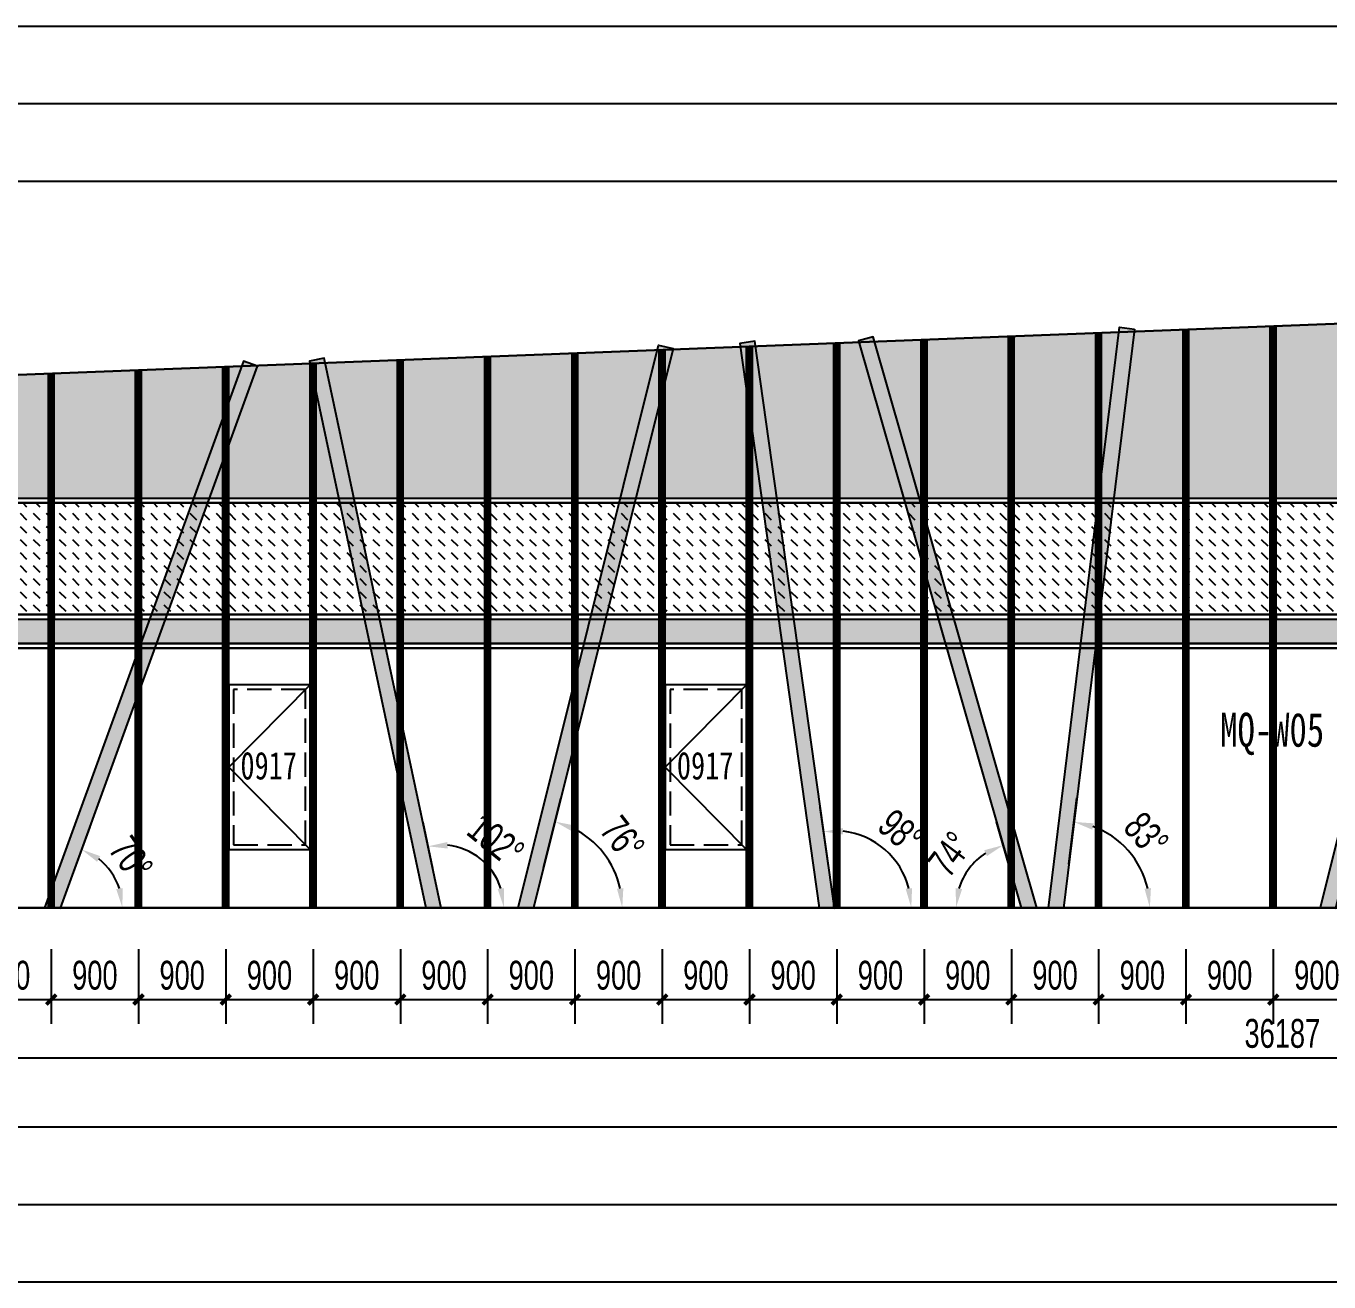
# Model space of a CAD drawing. Extents: x -483182 to 812890, y -390528 to -214858.
# Drawn here: x -385060 to -371626, y -339792 to -326842 of the extents above; entities that cross this region are included whole.
import ezdxf

# ---------------------------------------------------------------- set-up
doc = ezdxf.new("R2010")
doc.units = 0
doc.header["$LTSCALE"] = 1000
doc.header["$MEASUREMENT"] = 0
doc.linetypes.add('DASH', pattern=[0.35, 0.25, -0.1])
for name, color, linetype in [('01-标注_尺寸', 124, 'Continuous'), ('01-标注_符号', 200, 'Continuous'), ('05-填充_156', 156, 'Continuous'), ('05-填充_168', 168, 'Continuous'), ('05-填充_18', 18, 'Continuous'), ('A-0-图名图例', 2, 'Continuous'), ('A-C_幕墙龙骨', 133, 'Continuous'), ('A-C_窗', 140, 'Continuous'), ('D-铝板', 181, 'Continuous')]:
    doc.layers.add(name, color=color, linetype=linetype)
doc.layers.add('04-不打印_辅助线', color=165, linetype='Continuous', plot=False)
doc.styles.add('_TCH_DIM_T3', font='ros.shx', dxfattribs={"width": 0.705882, "bigfont": 'jd.shx'})
doc.styles.get("Standard").update_dxf_attribs({"font": 'STXIHEI_0.TTF', "width": 0.75})
doc.dimstyles.new('_TCH_ARCH&&100', dxfattribs={"dimtxt": 297.5, "dimasz": 100, "dimexe": 250, "dimexo": 300, "dimgap": 100, "dimtad": 1, "dimdec": 0, "dimzin": 0, "dimdsep": 46, "dimtxsty": '_TCH_DIM_T3', "dimblk": 'ARCHTICK', "dimcen": 0.09, "dimclrt": 7, "dimazin": 2, "dimtfac": 1, "dimtdec": 0, "dimtix": 1, "dimtmove": 2, "dimatfit": 3, "dimfxl": 0, "dimtolj": 1, "dimtzin": 0, "dimarcsym": 0})
doc.dimstyles.new('_TCH_ARROW&&100', dxfattribs={"dimtxt": 297.5, "dimasz": 200, "dimexe": 250, "dimexo": 300, "dimgap": 100, "dimtad": 1, "dimdec": 0, "dimzin": 0, "dimdsep": 46, "dimtxsty": '_TCH_DIM_T3', "dimcen": 0.09, "dimclrt": 7, "dimazin": 2, "dimtfac": 1, "dimtdec": 0, "dimtix": 1, "dimtmove": 2, "dimatfit": 3, "dimfxl": 0, "dimtolj": 1, "dimtzin": 0, "dimarcsym": 0})

# ---------------------------------------------------------------- blocks, each defined once
blk = doc.blocks.new('*U20')
at = {"layer": '05-填充_156'}
h = blk.add_hatch(dxfattribs=at)
h.set_pattern_fill('DASH', color=256, scale=100, angle=315)
h.set_pattern_definition([(315, (536, 309054.43), (134.703842, -3e-14), [95.25, -95.25])])
h.paths.add_polyline_path([(0, 1500), (840, 1500), (840, 350), (0, 350)])
at = {"layer": '05-填充_168'}
h = blk.add_hatch(color=256, dxfattribs=at)
h.dxf.hatch_style = 1
h.paths.add_polyline_path([(0, 300), (840, 300), (840, 50), (0, 50)])
for points in [[(0, 1550), (840, 1550)], [(0, 1500), (840, 1500)], [(0, 350), (840, 350)], [(0, 300), (840, 300)], [(0, 50), (840, 50)], [(0, 0), (840, 0)]]:
    blk.add_lwpolyline(points)
for points in [[(840, 1500), (0, 1500), (0, 1550), (840, 1550)], [(0, 1500), (840, 1500), (840, 350), (0, 350)], [(0, 300), (840, 300), (840, 350), (0, 350)], [(0, 300), (840, 300), (840, 50), (0, 50)], [(840, 0), (0, 0), (0, 50), (840, 50)]]:
    blk.add_lwpolyline(points, close=True)
blk = doc.blocks.new('*U34')
at = {"layer": 'A-C_窗'}
blk.add_blockref('*U20', (-420, -775), dxfattribs=at)
blk = doc.blocks.new('*U35')
at = {"layer": 'A-C_窗', "color": 0, "linetype": 'ByBlock', "lineweight": -2, "transparency": 16777216}
for p in [(3600, 0), (4500, 0), (5400, 0), (6300, 0), (7200, 0), (8100, 0), (9000, 0), (9900, 0), (10800, 0), (11700, 0), (12600, 0), (13500, 0), (14400, 0), (15300, 0), (16200, 0), (17100, 0)]:
    blk.add_blockref('*U34', p, dxfattribs=at)
blk = doc.blocks.new('*U722')
blk.add_lwpolyline([(0, 0), (840, 0), (840, 1700), (0, 1700)], close=True)
blk.add_lwpolyline([(840, 1700), (0, 850), (840, 0)])
at = {"linetype": 'DASH'}
blk.add_lwpolyline([(50, 50), (790, 50), (790, 1650), (50, 1650)], close=True, dxfattribs=at)
at = {"layer": '04-不打印_辅助线', "width": 0.75}
blk.add_text('0917', height=285.4, dxfattribs=at).set_placement((121, 723))
blk = doc.blocks.new('A$C39D70C58')
at = {"layer": '05-填充_18'}
h = blk.add_hatch(color=256, dxfattribs=at)
h.dxf.hatch_style = 1
h.paths.add_polyline_path([(33731, -4575), (33151, 2054), (32997, 2040), (33575, -4573)])
h.paths.add_polyline_path([(30615, -4573), (32370, 1977), (32220, 2017), (30455, -4571)])
h.paths.add_polyline_path([(23895, -4577), (22230, 1637), (22081, 1597), (23734, -4575)])
h.paths.add_polyline_path([(21918, -4578), (21377, 1604), (21223, 1590), (21762, -4575)])
h.paths.add_polyline_path([(18644, -4578), (20163, 1513), (20013, 1551), (18485, -4575)])
h.paths.add_polyline_path([(15563, -4577), (13874, 1313), (13725, 1270), (15401, -4575)])
h.paths.add_polyline_path([(13475, -4578), (12654, 1266), (12500, 1244), (13318, -4575)])
h.paths.add_polyline_path([(10373, -4577), (10214, -4575), (11660, 1227), (11811, 1190)])
h.paths.add_polyline_path([(9421, -4578), (8215, 1093), (8064, 1061), (9262, -4575)])
h.paths.add_polyline_path([(5494, -4578), (7527, 1008), (7382, 1061), (5330, -4575)])
h.paths.add_polyline_path([(4050, -4578), (3377, 906), (3223, 887), (3894, -4575)])
h.paths.add_polyline_path([(2008, -4578), (2674, 851), (2520, 870), (1852, -4575)])
h.paths.add_polyline_path([(128, -4574), (-31, -4571), (1316, 830), (1466, 793)])
h.paths.add_polyline_path([(16570, 1392), (15837, -4578), (15681, -4575), (16416, 1411)])
h.paths.add_polyline_path([(24577, 1715), (24731, 1734), (25505, -4577), (25349, -4575)])
h.paths.add_polyline_path([(33501, 2030), (33650, 2073), (35557, -4577), (35396, -4575)])
h = blk.add_hatch(color=256, dxfattribs=at)
h.dxf.hatch_style = 1
h.paths.add_polyline_path([(16570, 1392), (15837, -4578), (15681, -4575), (16416, 1411)])
for points in [[(18644, -4578), (20163, 1513), (20013, 1551), (18485, -4575)], [(16570, 1392), (15837, -4578), (15681, -4575), (16416, 1411)], [(10373, -4577), (10214, -4575), (11660, 1227), (11811, 1190)], [(13475, -4578), (12654, 1266), (12500, 1244), (13318, -4575)], [(15563, -4577), (13874, 1313), (13725, 1270), (15401, -4575)], [(9421, -4578), (8215, 1093), (8064, 1061), (9262, -4575)], [(5494, -4578), (7527, 1008), (7382, 1061), (5330, -4575)]]:
    blk.add_lwpolyline(points, close=True)
blk = doc.blocks.new('thtsrhjuyt')
at = {"layer": '05-填充_156'}
h = blk.add_hatch(dxfattribs=at)
h.set_pattern_fill('CROSS', color=136, scale=100)
h.set_pattern_definition([(0, (19467, 349570.43), (158.75, 158.75), [79.375, -238.125]), (90, (19506.69, 349530.74), (-158.75, 158.75), [79.375, -238.125])])
h.paths.add_polyline_path([(870, 34), (0, 0), (0, -1075), (870, -1075)])
h.paths.add_polyline_path([(1770, 68), (930, 36), (930, -1075), (1770, -1075)])
h.paths.add_polyline_path([(2670, 103), (1830, 71), (1830, -1075), (2670, -1075)])
h.paths.add_polyline_path([(3570, 138), (2730, 106), (2730, -1075), (3570, -1075)])
h.paths.add_polyline_path([(4470, 173), (3630, 140), (3630, -1075), (4470, -1075)])
h.paths.add_polyline_path([(5370, 208), (4530, 175), (4530, -1075), (5370, -1075)])
h.paths.add_polyline_path([(6270, 243), (5430, 210), (5430, -1075), (6270, -1075)])
h.paths.add_polyline_path([(7170, 277), (6330, 245), (6330, -1075), (7170, -1075)])
h.paths.add_polyline_path([(8070, 312), (7230, 280), (7230, -1075), (8070, -1075)])
h.paths.add_polyline_path([(8970, 347), (8130, 315), (8130, -1075), (8970, -1075)])
h.paths.add_polyline_path([(9870, 382), (9030, 349), (9030, -1075), (9870, -1075)])
h.paths.add_polyline_path([(10770, 417), (9930, 384), (9930, -1075), (10770, -1075)])
h.paths.add_polyline_path([(11670, 451), (10830, 419), (10830, -1075), (11670, -1075)])
h.paths.add_polyline_path([(12570, 486), (11730, 454), (11730, -1075), (12570, -1075)])
h.paths.add_polyline_path([(13470, 521), (12630, 489), (12630, -1075), (13470, -1075)])
h.paths.add_polyline_path([(14370, 556), (13530, 523), (13530, -1075), (14370, -1075)])
h.paths.add_polyline_path([(15270, 591), (14430, 558), (14430, -1075), (15270, -1075)])
h.paths.add_polyline_path([(16170, 626), (15330, 593), (15330, -1075), (16170, -1075)])
h.paths.add_polyline_path([(17070, 660), (16230, 628), (16230, -1075), (17070, -1075)])
h.paths.add_polyline_path([(17970, 695), (17130, 663), (17130, -1075), (17970, -1075)])
h.paths.add_polyline_path([(18870, 730), (18030, 698), (18030, -1075), (18870, -1075)])
h.paths.add_polyline_path([(19770, 765), (18930, 732), (18930, -1075), (19770, -1075)])
h.paths.add_polyline_path([(21570, 834), (20730, 802), (20730, -1075), (21570, -1075)])
h.paths.add_polyline_path([(20670, 800), (19830, 767), (19830, -1075), (20670, -1075)])
h.paths.add_polyline_path([(22470, 869), (21630, 837), (21630, -1075), (22470, -1075)])
h.paths.add_polyline_path([(23370, 904), (22530, 872), (22530, -1075), (23370, -1075)])
h.paths.add_polyline_path([(24270, 939), (23430, 906), (23430, -1075), (24270, -1075)])
h.paths.add_polyline_path([(25170, 974), (24330, 941), (24330, -1075), (25170, -1075)])
h.paths.add_polyline_path([(26070, 1009), (25230, 976), (25230, -1075), (26070, -1075)])
h.paths.add_polyline_path([(26970, 1043), (26130, 1011), (26130, -1075), (26970, -1075)])
h.paths.add_polyline_path([(27870, 1078), (27030, 1046), (27030, -1075), (27870, -1075)])
h.paths.add_polyline_path([(28770, 1113), (27930, 1081), (27930, -1075), (28770, -1075)])
h.paths.add_polyline_path([(29670, 1148), (28830, 1115), (28830, -1075), (29670, -1075)])
h.paths.add_polyline_path([(30570, 1183), (29730, 1150), (29730, -1075), (30570, -1075)])
h.paths.add_polyline_path([(31470, 1218), (30630, 1185), (30630, -1075), (31470, -1075)])
h.paths.add_polyline_path([(32370, 1252), (31530, 1220), (31530, -1075), (32370, -1075)])
h.paths.add_polyline_path([(33270, 1287), (32430, 1255), (32430, -1075), (33270, -1075)])
h.paths.add_polyline_path([(34170, 1322), (33330, 1289), (33330, -1075), (34170, -1075)])
h.paths.add_polyline_path([(35070, 1357), (34230, 1324), (34230, -1075), (35070, -1075)])
h.paths.add_polyline_path([(36187, 1400), (35130, 1359), (35130, -1075), (36187, -1075)])
at = {"layer": '05-填充_18', "const_width": 60}
for points in [[(17100, -5300), (17100, 662)], [(18000, -5300), (18000, 696)], [(13500, -5300), (13500, 522)], [(14400, -5300), (14400, 557)], [(15300, -5300), (15300, 592)], [(16200, -5300), (16200, 627)], [(9900, -5300), (9900, 383)], [(10800, -5300), (10800, 418)], [(11700, -5300), (11700, 453)], [(12600, -5300), (12600, 487)], [(6300, -5300), (6300, 244)], [(7200, -5300), (7200, 279)], [(8100, -5300), (8100, 313)], [(9000, -5300), (9000, 348)], [(5400, -5300), (5400, 209)]]:
    blk.add_lwpolyline(points, dxfattribs=at)
at = {"layer": 'A-C_幕墙龙骨'}
for points in [[(17970, -5300), (17970, 695)], [(18030, -5300), (18030, 698)], [(14370, -5300), (14370, 556)], [(14430, -5300), (14430, 558)], [(15270, -5300), (15270, 591)], [(15330, -5300), (15330, 593)], [(16170, -5300), (16170, 626)], [(16230, -5300), (16230, 628)], [(17070, -5300), (17070, 660)], [(17130, -5300), (17130, 663)], [(10770, -5300), (10770, 417)], [(10830, -5300), (10830, 419)], [(11670, -5300), (11670, 451)], [(11730, -5300), (11730, 454)], [(12570, -5300), (12570, 486)], [(12630, -5300), (12630, 489)], [(13470, -5300), (13470, 521)], [(13530, -5300), (13530, 523)], [(7170, -5300), (7170, 277)], [(7230, -5300), (7230, 280)], [(8070, -5300), (8070, 312)], [(8130, -5300), (8130, 315)], [(8970, -5300), (8970, 347)], [(9030, -5300), (9030, 349)], [(9870, -5300), (9870, 382)], [(9930, -5300), (9930, 384)], [(5370, -5300), (5370, 208)], [(5430, -5300), (5430, 210)], [(6270, -5300), (6270, 243)], [(6330, -5300), (6330, 245)]]:
    blk.add_lwpolyline(points, dxfattribs=at)
at = {"layer": 'A-C_窗'}
blk.add_lwpolyline([(0, -5300), (36187, -5300), (36187, 1400), (0, 0), (0, -5300)], dxfattribs=at)
for name, p in [('*U35', (1350, -1850)), ('*U722', (7230, -4700)), ('*U722', (11730, -4700))]:
    blk.add_blockref(name, p, dxfattribs=at)
at = {"layer": 'D-铝板'}
blk.add_blockref('A$C39D70C58', (0, -725), dxfattribs=at)
blk = doc.blocks.new('_ArchTick')
at = {"color": 0, "linetype": 'ByBlock', "const_width": 0.4}
blk.add_lwpolyline([(-0.5, -0.5), (0.5, 0.5)], dxfattribs=at)
blk = doc.blocks.new('*D1747')
at = {"layer": '01-标注_尺寸', "color": 0, "lineweight": -2, "transparency": 16777216}
for p, q in [((-385700, -336361), (-385700, -337130)), ((-384800, -336361), (-384800, -337130)), ((-385700, -336880), (-384800, -336880))]:
    blk.add_line(p, q, dxfattribs=at)
at = {"layer": 'Defpoints', "color": 0, "transparency": 16777216}
for p in [(-385700, -336061), (-384800, -336061), (-384800, -336880)]:
    blk.add_point(p, dxfattribs=at)
at = {"layer": '01-标注_尺寸', "color": 0, "lineweight": -2, "transparency": 16777216, "xscale": 100, "yscale": 100, "zscale": 100, "rotation": 180}
blk.add_blockref('_ArchTick', (-385700, -336880), dxfattribs=at)
at = {"layer": '01-标注_尺寸', "color": 0, "lineweight": -2, "transparency": 16777216, "xscale": 100, "yscale": 100, "zscale": 100}
blk.add_blockref('_ArchTick', (-384800, -336880), dxfattribs=at)
at = {"layer": '01-标注_尺寸', "color": 7, "transparency": 16777216, "insert": (-385250, -336631), "char_height": 297.5, "attachment_point": 5, "style": '_TCH_DIM_T3'}
blk.add_mtext('\\A1;900', dxfattribs=at)
blk = doc.blocks.new('*D1748')
at = {"layer": '01-标注_尺寸', "color": 0, "lineweight": -2, "transparency": 16777216}
for p, q in [((-384800, -336361), (-384800, -337130)), ((-383900, -336361), (-383900, -337130)), ((-384800, -336880), (-383900, -336880))]:
    blk.add_line(p, q, dxfattribs=at)
at = {"layer": 'Defpoints', "color": 0, "transparency": 16777216}
for p in [(-384800, -336061), (-383900, -336061), (-383900, -336880)]:
    blk.add_point(p, dxfattribs=at)
at = {"layer": '01-标注_尺寸', "color": 0, "lineweight": -2, "transparency": 16777216, "xscale": 100, "yscale": 100, "zscale": 100, "rotation": 180}
blk.add_blockref('_ArchTick', (-384800, -336880), dxfattribs=at)
at = {"layer": '01-标注_尺寸', "color": 0, "lineweight": -2, "transparency": 16777216, "xscale": 100, "yscale": 100, "zscale": 100}
blk.add_blockref('_ArchTick', (-383900, -336880), dxfattribs=at)
at = {"layer": '01-标注_尺寸', "color": 7, "transparency": 16777216, "insert": (-384350, -336631), "char_height": 297.5, "attachment_point": 5, "style": '_TCH_DIM_T3'}
blk.add_mtext('\\A1;900', dxfattribs=at)
blk = doc.blocks.new('*D1749')
at = {"layer": '01-标注_尺寸', "color": 0, "lineweight": -2, "transparency": 16777216}
for p, q in [((-383900, -336361), (-383900, -337130)), ((-383000, -336361), (-383000, -337130)), ((-383900, -336880), (-383000, -336880))]:
    blk.add_line(p, q, dxfattribs=at)
at = {"layer": 'Defpoints', "color": 0, "transparency": 16777216}
for p in [(-383900, -336061), (-383000, -336061), (-383000, -336880)]:
    blk.add_point(p, dxfattribs=at)
at = {"layer": '01-标注_尺寸', "color": 0, "lineweight": -2, "transparency": 16777216, "xscale": 100, "yscale": 100, "zscale": 100, "rotation": 180}
blk.add_blockref('_ArchTick', (-383900, -336880), dxfattribs=at)
at = {"layer": '01-标注_尺寸', "color": 0, "lineweight": -2, "transparency": 16777216, "xscale": 100, "yscale": 100, "zscale": 100}
blk.add_blockref('_ArchTick', (-383000, -336880), dxfattribs=at)
at = {"layer": '01-标注_尺寸', "color": 7, "transparency": 16777216, "insert": (-383450, -336631), "char_height": 297.5, "attachment_point": 5, "style": '_TCH_DIM_T3'}
blk.add_mtext('\\A1;900', dxfattribs=at)
blk = doc.blocks.new('*D1750')
at = {"layer": '01-标注_尺寸', "color": 0, "lineweight": -2, "transparency": 16777216}
for p, q in [((-383000, -336361), (-383000, -337130)), ((-382100, -336361), (-382100, -337130)), ((-383000, -336880), (-382100, -336880))]:
    blk.add_line(p, q, dxfattribs=at)
at = {"layer": 'Defpoints', "color": 0, "transparency": 16777216}
for p in [(-383000, -336061), (-382100, -336061), (-382100, -336880)]:
    blk.add_point(p, dxfattribs=at)
at = {"layer": '01-标注_尺寸', "color": 0, "lineweight": -2, "transparency": 16777216, "xscale": 100, "yscale": 100, "zscale": 100, "rotation": 180}
blk.add_blockref('_ArchTick', (-383000, -336880), dxfattribs=at)
at = {"layer": '01-标注_尺寸', "color": 0, "lineweight": -2, "transparency": 16777216, "xscale": 100, "yscale": 100, "zscale": 100}
blk.add_blockref('_ArchTick', (-382100, -336880), dxfattribs=at)
at = {"layer": '01-标注_尺寸', "color": 7, "transparency": 16777216, "insert": (-382550, -336631), "char_height": 297.5, "attachment_point": 5, "style": '_TCH_DIM_T3'}
blk.add_mtext('\\A1;900', dxfattribs=at)
blk = doc.blocks.new('*D1751')
at = {"layer": '01-标注_尺寸', "color": 0, "lineweight": -2, "transparency": 16777216}
for p, q in [((-382100, -336361), (-382100, -337130)), ((-381200, -336361), (-381200, -337130)), ((-382100, -336880), (-381200, -336880))]:
    blk.add_line(p, q, dxfattribs=at)
at = {"layer": 'Defpoints', "color": 0, "transparency": 16777216}
for p in [(-382100, -336061), (-381200, -336061), (-381200, -336880)]:
    blk.add_point(p, dxfattribs=at)
at = {"layer": '01-标注_尺寸', "color": 0, "lineweight": -2, "transparency": 16777216, "xscale": 100, "yscale": 100, "zscale": 100, "rotation": 180}
blk.add_blockref('_ArchTick', (-382100, -336880), dxfattribs=at)
at = {"layer": '01-标注_尺寸', "color": 0, "lineweight": -2, "transparency": 16777216, "xscale": 100, "yscale": 100, "zscale": 100}
blk.add_blockref('_ArchTick', (-381200, -336880), dxfattribs=at)
at = {"layer": '01-标注_尺寸', "color": 7, "transparency": 16777216, "insert": (-381650, -336631), "char_height": 297.5, "attachment_point": 5, "style": '_TCH_DIM_T3'}
blk.add_mtext('\\A1;900', dxfattribs=at)
blk = doc.blocks.new('*D1752')
at = {"layer": '01-标注_尺寸', "color": 0, "lineweight": -2, "transparency": 16777216}
for p, q in [((-381200, -336361), (-381200, -337130)), ((-380300, -336361), (-380300, -337130)), ((-381200, -336880), (-380300, -336880))]:
    blk.add_line(p, q, dxfattribs=at)
at = {"layer": 'Defpoints', "color": 0, "transparency": 16777216}
for p in [(-381200, -336061), (-380300, -336061), (-380300, -336880)]:
    blk.add_point(p, dxfattribs=at)
at = {"layer": '01-标注_尺寸', "color": 0, "lineweight": -2, "transparency": 16777216, "xscale": 100, "yscale": 100, "zscale": 100, "rotation": 180}
blk.add_blockref('_ArchTick', (-381200, -336880), dxfattribs=at)
at = {"layer": '01-标注_尺寸', "color": 0, "lineweight": -2, "transparency": 16777216, "xscale": 100, "yscale": 100, "zscale": 100}
blk.add_blockref('_ArchTick', (-380300, -336880), dxfattribs=at)
at = {"layer": '01-标注_尺寸', "color": 7, "transparency": 16777216, "insert": (-380750, -336631), "char_height": 297.5, "attachment_point": 5, "style": '_TCH_DIM_T3'}
blk.add_mtext('\\A1;900', dxfattribs=at)
blk = doc.blocks.new('*D1753')
at = {"layer": '01-标注_尺寸', "color": 0, "lineweight": -2, "transparency": 16777216}
for p, q in [((-380300, -336361), (-380300, -337130)), ((-379400, -336361), (-379400, -337130)), ((-380300, -336880), (-379400, -336880))]:
    blk.add_line(p, q, dxfattribs=at)
at = {"layer": 'Defpoints', "color": 0, "transparency": 16777216}
for p in [(-380300, -336061), (-379400, -336061), (-379400, -336880)]:
    blk.add_point(p, dxfattribs=at)
at = {"layer": '01-标注_尺寸', "color": 0, "lineweight": -2, "transparency": 16777216, "xscale": 100, "yscale": 100, "zscale": 100, "rotation": 180}
blk.add_blockref('_ArchTick', (-380300, -336880), dxfattribs=at)
at = {"layer": '01-标注_尺寸', "color": 0, "lineweight": -2, "transparency": 16777216, "xscale": 100, "yscale": 100, "zscale": 100}
blk.add_blockref('_ArchTick', (-379400, -336880), dxfattribs=at)
at = {"layer": '01-标注_尺寸', "color": 7, "transparency": 16777216, "insert": (-379850, -336631), "char_height": 297.5, "attachment_point": 5, "style": '_TCH_DIM_T3'}
blk.add_mtext('\\A1;900', dxfattribs=at)
blk = doc.blocks.new('*D1754')
at = {"layer": '01-标注_尺寸', "color": 0, "lineweight": -2, "transparency": 16777216}
for p, q in [((-379400, -336361), (-379400, -337130)), ((-378500, -336361), (-378500, -337130)), ((-379400, -336880), (-378500, -336880))]:
    blk.add_line(p, q, dxfattribs=at)
at = {"layer": 'Defpoints', "color": 0, "transparency": 16777216}
for p in [(-379400, -336061), (-378500, -336061), (-378500, -336880)]:
    blk.add_point(p, dxfattribs=at)
at = {"layer": '01-标注_尺寸', "color": 0, "lineweight": -2, "transparency": 16777216, "xscale": 100, "yscale": 100, "zscale": 100, "rotation": 180}
blk.add_blockref('_ArchTick', (-379400, -336880), dxfattribs=at)
at = {"layer": '01-标注_尺寸', "color": 0, "lineweight": -2, "transparency": 16777216, "xscale": 100, "yscale": 100, "zscale": 100}
blk.add_blockref('_ArchTick', (-378500, -336880), dxfattribs=at)
at = {"layer": '01-标注_尺寸', "color": 7, "transparency": 16777216, "insert": (-378950, -336631), "char_height": 297.5, "attachment_point": 5, "style": '_TCH_DIM_T3'}
blk.add_mtext('\\A1;900', dxfattribs=at)
blk = doc.blocks.new('*D1755')
at = {"layer": '01-标注_尺寸', "color": 0, "lineweight": -2, "transparency": 16777216}
for p, q in [((-378500, -336361), (-378500, -337130)), ((-377600, -336361), (-377600, -337130)), ((-378500, -336880), (-377600, -336880))]:
    blk.add_line(p, q, dxfattribs=at)
at = {"layer": 'Defpoints', "color": 0, "transparency": 16777216}
for p in [(-378500, -336061), (-377600, -336061), (-377600, -336880)]:
    blk.add_point(p, dxfattribs=at)
at = {"layer": '01-标注_尺寸', "color": 0, "lineweight": -2, "transparency": 16777216, "xscale": 100, "yscale": 100, "zscale": 100, "rotation": 180}
blk.add_blockref('_ArchTick', (-378500, -336880), dxfattribs=at)
at = {"layer": '01-标注_尺寸', "color": 0, "lineweight": -2, "transparency": 16777216, "xscale": 100, "yscale": 100, "zscale": 100}
blk.add_blockref('_ArchTick', (-377600, -336880), dxfattribs=at)
at = {"layer": '01-标注_尺寸', "color": 7, "transparency": 16777216, "insert": (-378050, -336631), "char_height": 297.5, "attachment_point": 5, "style": '_TCH_DIM_T3'}
blk.add_mtext('\\A1;900', dxfattribs=at)
blk = doc.blocks.new('*D1756')
at = {"layer": '01-标注_尺寸', "color": 0, "lineweight": -2, "transparency": 16777216}
for p, q in [((-377600, -336361), (-377600, -337130)), ((-376700, -336361), (-376700, -337130)), ((-377600, -336880), (-376700, -336880))]:
    blk.add_line(p, q, dxfattribs=at)
at = {"layer": 'Defpoints', "color": 0, "transparency": 16777216}
for p in [(-377600, -336061), (-376700, -336061), (-376700, -336880)]:
    blk.add_point(p, dxfattribs=at)
at = {"layer": '01-标注_尺寸', "color": 0, "lineweight": -2, "transparency": 16777216, "xscale": 100, "yscale": 100, "zscale": 100, "rotation": 180}
blk.add_blockref('_ArchTick', (-377600, -336880), dxfattribs=at)
at = {"layer": '01-标注_尺寸', "color": 0, "lineweight": -2, "transparency": 16777216, "xscale": 100, "yscale": 100, "zscale": 100}
blk.add_blockref('_ArchTick', (-376700, -336880), dxfattribs=at)
at = {"layer": '01-标注_尺寸', "color": 7, "transparency": 16777216, "insert": (-377150, -336631), "char_height": 297.5, "attachment_point": 5, "style": '_TCH_DIM_T3'}
blk.add_mtext('\\A1;900', dxfattribs=at)
blk = doc.blocks.new('*D1757')
at = {"layer": '01-标注_尺寸', "color": 0, "lineweight": -2, "transparency": 16777216}
for p, q in [((-376700, -336361), (-376700, -337130)), ((-375800, -336361), (-375800, -337130)), ((-376700, -336880), (-375800, -336880))]:
    blk.add_line(p, q, dxfattribs=at)
at = {"layer": 'Defpoints', "color": 0, "transparency": 16777216}
for p in [(-376700, -336061), (-375800, -336061), (-375800, -336880)]:
    blk.add_point(p, dxfattribs=at)
at = {"layer": '01-标注_尺寸', "color": 0, "lineweight": -2, "transparency": 16777216, "xscale": 100, "yscale": 100, "zscale": 100, "rotation": 180}
blk.add_blockref('_ArchTick', (-376700, -336880), dxfattribs=at)
at = {"layer": '01-标注_尺寸', "color": 0, "lineweight": -2, "transparency": 16777216, "xscale": 100, "yscale": 100, "zscale": 100}
blk.add_blockref('_ArchTick', (-375800, -336880), dxfattribs=at)
at = {"layer": '01-标注_尺寸', "color": 7, "transparency": 16777216, "insert": (-376250, -336631), "char_height": 297.5, "attachment_point": 5, "style": '_TCH_DIM_T3'}
blk.add_mtext('\\A1;900', dxfattribs=at)
blk = doc.blocks.new('*D1758')
at = {"layer": '01-标注_尺寸', "color": 0, "lineweight": -2, "transparency": 16777216}
for p, q in [((-375800, -336361), (-375800, -337130)), ((-374900, -336361), (-374900, -337130)), ((-375800, -336880), (-374900, -336880))]:
    blk.add_line(p, q, dxfattribs=at)
at = {"layer": 'Defpoints', "color": 0, "transparency": 16777216}
for p in [(-375800, -336061), (-374900, -336061), (-374900, -336880)]:
    blk.add_point(p, dxfattribs=at)
at = {"layer": '01-标注_尺寸', "color": 0, "lineweight": -2, "transparency": 16777216, "xscale": 100, "yscale": 100, "zscale": 100, "rotation": 180}
blk.add_blockref('_ArchTick', (-375800, -336880), dxfattribs=at)
at = {"layer": '01-标注_尺寸', "color": 0, "lineweight": -2, "transparency": 16777216, "xscale": 100, "yscale": 100, "zscale": 100}
blk.add_blockref('_ArchTick', (-374900, -336880), dxfattribs=at)
at = {"layer": '01-标注_尺寸', "color": 7, "transparency": 16777216, "insert": (-375350, -336631), "char_height": 297.5, "attachment_point": 5, "style": '_TCH_DIM_T3'}
blk.add_mtext('\\A1;900', dxfattribs=at)
blk = doc.blocks.new('*D1759')
at = {"layer": '01-标注_尺寸', "color": 0, "lineweight": -2, "transparency": 16777216}
for p, q in [((-374900, -336361), (-374900, -337130)), ((-374000, -336361), (-374000, -337130)), ((-374900, -336880), (-374000, -336880))]:
    blk.add_line(p, q, dxfattribs=at)
at = {"layer": 'Defpoints', "color": 0, "transparency": 16777216}
for p in [(-374900, -336061), (-374000, -336061), (-374000, -336880)]:
    blk.add_point(p, dxfattribs=at)
at = {"layer": '01-标注_尺寸', "color": 0, "lineweight": -2, "transparency": 16777216, "xscale": 100, "yscale": 100, "zscale": 100, "rotation": 180}
blk.add_blockref('_ArchTick', (-374900, -336880), dxfattribs=at)
at = {"layer": '01-标注_尺寸', "color": 0, "lineweight": -2, "transparency": 16777216, "xscale": 100, "yscale": 100, "zscale": 100}
blk.add_blockref('_ArchTick', (-374000, -336880), dxfattribs=at)
at = {"layer": '01-标注_尺寸', "color": 7, "transparency": 16777216, "insert": (-374450, -336631), "char_height": 297.5, "attachment_point": 5, "style": '_TCH_DIM_T3'}
blk.add_mtext('\\A1;900', dxfattribs=at)
blk = doc.blocks.new('*D1760')
at = {"layer": '01-标注_尺寸', "color": 0, "lineweight": -2, "transparency": 16777216}
for p, q in [((-374000, -336361), (-374000, -337130)), ((-373100, -336361), (-373100, -337130)), ((-374000, -336880), (-373100, -336880))]:
    blk.add_line(p, q, dxfattribs=at)
at = {"layer": 'Defpoints', "color": 0, "transparency": 16777216}
for p in [(-374000, -336061), (-373100, -336061), (-373100, -336880)]:
    blk.add_point(p, dxfattribs=at)
at = {"layer": '01-标注_尺寸', "color": 0, "lineweight": -2, "transparency": 16777216, "xscale": 100, "yscale": 100, "zscale": 100, "rotation": 180}
blk.add_blockref('_ArchTick', (-374000, -336880), dxfattribs=at)
at = {"layer": '01-标注_尺寸', "color": 0, "lineweight": -2, "transparency": 16777216, "xscale": 100, "yscale": 100, "zscale": 100}
blk.add_blockref('_ArchTick', (-373100, -336880), dxfattribs=at)
at = {"layer": '01-标注_尺寸', "color": 7, "transparency": 16777216, "insert": (-373550, -336631), "char_height": 297.5, "attachment_point": 5, "style": '_TCH_DIM_T3'}
blk.add_mtext('\\A1;900', dxfattribs=at)
blk = doc.blocks.new('*D1761')
at = {"layer": '01-标注_尺寸', "color": 0, "lineweight": -2, "transparency": 16777216}
for p, q in [((-373100, -336361), (-373100, -337130)), ((-372200, -336361), (-372200, -337130)), ((-373100, -336880), (-372200, -336880))]:
    blk.add_line(p, q, dxfattribs=at)
at = {"layer": 'Defpoints', "color": 0, "transparency": 16777216}
for p in [(-373100, -336061), (-372200, -336061), (-372200, -336880)]:
    blk.add_point(p, dxfattribs=at)
at = {"layer": '01-标注_尺寸', "color": 0, "lineweight": -2, "transparency": 16777216, "xscale": 100, "yscale": 100, "zscale": 100, "rotation": 180}
blk.add_blockref('_ArchTick', (-373100, -336880), dxfattribs=at)
at = {"layer": '01-标注_尺寸', "color": 0, "lineweight": -2, "transparency": 16777216, "xscale": 100, "yscale": 100, "zscale": 100}
blk.add_blockref('_ArchTick', (-372200, -336880), dxfattribs=at)
at = {"layer": '01-标注_尺寸', "color": 7, "transparency": 16777216, "insert": (-372650, -336631), "char_height": 297.5, "attachment_point": 5, "style": '_TCH_DIM_T3'}
blk.add_mtext('\\A1;900', dxfattribs=at)
blk = doc.blocks.new('*D1762')
at = {"layer": '01-标注_尺寸', "color": 0, "lineweight": -2, "transparency": 16777216}
for p, q in [((-372200, -336361), (-372200, -337130)), ((-371300, -336361), (-371300, -337130)), ((-372200, -336880), (-371300, -336880))]:
    blk.add_line(p, q, dxfattribs=at)
at = {"layer": 'Defpoints', "color": 0, "transparency": 16777216}
for p in [(-372200, -336061), (-371300, -336061), (-371300, -336880)]:
    blk.add_point(p, dxfattribs=at)
at = {"layer": '01-标注_尺寸', "color": 0, "lineweight": -2, "transparency": 16777216, "xscale": 100, "yscale": 100, "zscale": 100, "rotation": 180}
blk.add_blockref('_ArchTick', (-372200, -336880), dxfattribs=at)
at = {"layer": '01-标注_尺寸', "color": 0, "lineweight": -2, "transparency": 16777216, "xscale": 100, "yscale": 100, "zscale": 100}
blk.add_blockref('_ArchTick', (-371300, -336880), dxfattribs=at)
at = {"layer": '01-标注_尺寸', "color": 7, "transparency": 16777216, "insert": (-371750, -336631), "char_height": 297.5, "attachment_point": 5, "style": '_TCH_DIM_T3'}
blk.add_mtext('\\A1;900', dxfattribs=at)
blk = doc.blocks.new('*D1781')
at = {"layer": '01-标注_尺寸', "color": 0, "lineweight": -2, "transparency": 16777216}
for p, q in [((-390200, -336461), (-390200, -337730)), ((-354013, -336461), (-354013, -337730)), ((-390200, -337480), (-354013, -337480))]:
    blk.add_line(p, q, dxfattribs=at)
at = {"layer": 'Defpoints', "color": 0, "transparency": 16777216}
for p in [(-390200, -336161), (-354013, -336161), (-354013, -337480)]:
    blk.add_point(p, dxfattribs=at)
at = {"layer": '01-标注_尺寸', "color": 0, "lineweight": -2, "transparency": 16777216, "xscale": 100, "yscale": 100, "zscale": 100, "rotation": 180}
blk.add_blockref('_ArchTick', (-390200, -337480), dxfattribs=at)
at = {"layer": '01-标注_尺寸', "color": 0, "lineweight": -2, "transparency": 16777216, "xscale": 100, "yscale": 100, "zscale": 100}
blk.add_blockref('_ArchTick', (-354013, -337480), dxfattribs=at)
at = {"layer": '01-标注_尺寸', "color": 7, "transparency": 16777216, "insert": (-372106, -337231), "char_height": 297.5, "attachment_point": 5, "style": '_TCH_DIM_T3'}
blk.add_mtext('\\A1;36187', dxfattribs=at)
blk = doc.blocks.new('*D2346')
at = {"layer": '01-标注_尺寸', "color": 0, "lineweight": -2, "transparency": 16777216}
for p, q in [((-384572, -335569), (-384400, -335098)), ((-384317, -335933), (-383816, -335933))]:
    blk.add_line(p, q, dxfattribs=at)
blk.add_arc((-384704, -335933), 639, 18.012, 51.988, dxfattribs=at)
at = {"layer": '01-标注_尺寸', "color": 0, "transparency": 16777216}
for points in [[(-384327, -335459), (-384295, -335401), (-384486, -335333)], [(-384064, -335731), (-384130, -335741), (-384066, -335933)]]:
    blk.add_solid(points, dxfattribs=at)
at = {"layer": 'Defpoints', "color": 0, "transparency": 16777216}
for p in [(-384118, -335680), (-384675, -335851), (-384704, -335933), (-384617, -335933)]:
    blk.add_point(p, dxfattribs=at)
at = {"layer": '01-标注_尺寸', "color": 7, "transparency": 16777216, "insert": (-383977, -335424), "char_height": 297.5, "attachment_point": 5, "rotation": 305, "style": '_TCH_DIM_T3'}
blk.add_mtext('\\A1;70°', dxfattribs=at)
blk = doc.blocks.new('*D2347')
at = {"layer": '01-标注_尺寸', "color": 0, "lineweight": -2, "transparency": 16777216}
for p, q in [((-380866, -335528), (-380966, -335056)), ((-380365, -335933), (-379882, -335933))]:
    blk.add_line(p, q, dxfattribs=at)
blk.add_arc((-380780, -335933), 647, 17.7727, 84.2273, dxfattribs=at)
at = {"layer": '01-标注_尺寸', "color": 0, "transparency": 16777216}
for points in [[(-380713, -335323), (-380717, -335256), (-380914, -335300)], [(-380130, -335731), (-380196, -335741), (-380132, -335933)]]:
    blk.add_solid(points, dxfattribs=at)
at = {"layer": 'Defpoints', "color": 0, "transparency": 16777216}
for p in [(-380243, -335571), (-380804, -335821), (-380780, -335933), (-380665, -335933)]:
    blk.add_point(p, dxfattribs=at)
at = {"layer": '01-标注_尺寸', "color": 7, "transparency": 16777216, "insert": (-380216, -335237), "char_height": 297.5, "attachment_point": 5, "rotation": 321, "style": '_TCH_DIM_T3'}
blk.add_mtext('\\A1;102°', dxfattribs=at)
blk = doc.blocks.new('*D2348')
at = {"layer": '01-标注_尺寸', "color": 0, "lineweight": -2, "transparency": 16777216}
for p, q in [((-379723, -335518), (-379545, -334803)), ((-379398, -335933), (-378662, -335933))]:
    blk.add_line(p, q, dxfattribs=at)
blk.add_arc((-379827, -335933), 915, 12.5529, 63.4471, dxfattribs=at)
at = {"layer": '01-标注_尺寸', "color": 0, "transparency": 16777216}
for points in [[(-379429, -335146), (-379406, -335084), (-379605, -335046)], [(-378901, -335731), (-378967, -335738), (-378912, -335933)]]:
    blk.add_solid(points, dxfattribs=at)
at = {"layer": 'Defpoints', "color": 0, "transparency": 16777216}
for p in [(-379000, -335542), (-379795, -335809), (-379827, -335933), (-379698, -335933)]:
    blk.add_point(p, dxfattribs=at)
at = {"layer": '01-标注_尺寸', "color": 7, "transparency": 16777216, "insert": (-378910, -335217), "char_height": 297.5, "attachment_point": 5, "rotation": 308, "style": '_TCH_DIM_T3'}
blk.add_mtext('\\A1;76°', dxfattribs=at)
blk = doc.blocks.new('*D2349')
at = {"layer": '01-标注_尺寸', "color": 0, "lineweight": -2, "transparency": 16777216}
for p, q in [((-376786, -335502), (-376870, -334900)), ((-376289, -335933), (-375682, -335933))]:
    blk.add_line(p, q, dxfattribs=at)
blk.add_arc((-376725, -335933), 794, 14.4786, 83.5214, dxfattribs=at)
at = {"layer": '01-标注_尺寸', "color": 0, "transparency": 16777216}
for points in [[(-376635, -335178), (-376636, -335112), (-376836, -335148)], [(-375924, -335731), (-375990, -335739), (-375932, -335933)]]:
    blk.add_solid(points, dxfattribs=at)
at = {"layer": 'Defpoints', "color": 0, "transparency": 16777216}
for p in [(-376057, -335505), (-376744, -335799), (-376725, -335933), (-376589, -335933)]:
    blk.add_point(p, dxfattribs=at)
at = {"layer": '01-标注_尺寸', "color": 7, "transparency": 16777216, "insert": (-376041, -335147), "char_height": 297.5, "attachment_point": 5, "rotation": 319, "style": '_TCH_DIM_T3'}
blk.add_mtext('\\A1;98°', dxfattribs=at)
blk = doc.blocks.new('*D2350')
at = {"layer": '01-标注_尺寸', "color": 0, "lineweight": -2, "transparency": 16777216}
for p, q in [((-374307, -335484), (-374224, -334801)), ((-373910, -335933), (-373222, -335933))]:
    blk.add_line(p, q, dxfattribs=at)
blk.add_arc((-374363, -335933), 891, 12.8911, 70.1089, dxfattribs=at)
at = {"layer": '01-标注_尺寸', "color": 0, "transparency": 16777216}
for points in [[(-374067, -335128), (-374052, -335063), (-374254, -335049)], [(-373461, -335731), (-373527, -335738), (-373472, -335933)]]:
    blk.add_solid(points, dxfattribs=at)
at = {"layer": 'Defpoints', "color": 0, "transparency": 16777216}
for p in [(-373574, -335520), (-374344, -335782), (-374363, -335933), (-374210, -335933)]:
    blk.add_point(p, dxfattribs=at)
at = {"layer": '01-标注_尺寸', "color": 7, "transparency": 16777216, "insert": (-373509, -335178), "char_height": 297.5, "attachment_point": 5, "rotation": 311.5, "style": '_TCH_DIM_T3'}
blk.add_mtext('\\A1;83°', dxfattribs=at)
blk = doc.blocks.new('*D2351')
at = {"layer": '01-标注_尺寸', "color": 0, "lineweight": -2, "transparency": 16777216}
for p, q in [((-374898, -335588), (-375053, -335047)), ((-375158, -335933), (-375721, -335933))]:
    blk.add_line(p, q, dxfattribs=at)
blk.add_arc((-374799, -335933), 672, 123.1191, 162.8809, dxfattribs=at)
at = {"layer": '01-标注_尺寸', "color": 0, "transparency": 16777216}
for points in [[(-375180, -335340), (-375152, -335401), (-374984, -335288)], [(-375408, -335741), (-375474, -335731), (-375471, -335933)]]:
    blk.add_solid(points, dxfattribs=at)
at = {"layer": 'Defpoints', "color": 0, "transparency": 16777216}
for p in [(-375237, -335424), (-374858, -335933), (-374815, -335877), (-374799, -335933)]:
    blk.add_point(p, dxfattribs=at)
at = {"layer": '01-标注_尺寸', "color": 7, "transparency": 16777216, "insert": (-375534, -335379), "char_height": 297.5, "attachment_point": 5, "rotation": 53, "style": '_TCH_DIM_T3'}
blk.add_mtext('\\A1;74°', dxfattribs=at)

msp = doc.modelspace()

# ---------------------------------------------------------------- linework, layer by layer
at = {"layer": 'A-0-图名图例'}
for p, q in [((-396580, -326841.9), (-322480, -326841.9)), ((-396580, -327641.9), (-322480, -327641.9)), ((-396580, -328441.9), (-322480, -328441.9)), ((-396580, -338191.9), (-322480, -338191.9)), ((-396580, -338991.9), (-322480, -338991.9)), ((-396580, -339791.9), (-322480, -339791.9))]:
    msp.add_line(p, q, dxfattribs=at)
at = {"layer": 'A-C_窗'}
msp.add_lwpolyline([(-354012.9, -335933.4), (-390199.9, -335933.4), (-390199.9, -330633.4), (-354012.9, -329233.4)], close=True, dxfattribs=at)

# ---------------------------------------------------------------- block references
msp.add_blockref('thtsrhjuyt', (-390199.9, -330633.4), dxfattribs=at)

# ---------------------------------------------------------------- texts
at = {"layer": '01-标注_符号', "color": 7, "width": 0.75}
msp.add_text('MQ-W05', height=350, dxfattribs=at).set_placement((-372746.4, -334272.9))

# ---------------------------------------------------------------- dimensions: what is measured, and where the dimension line sits
at = {"layer": '01-标注_尺寸'}
for base, center, p1, p2, picture, middle in [((-380243.1, -335571.4), (-380779.8, -335933.4), (-380665.3, -335933.4), (-380803.6, -335821.4), '*D2347', (-380215.9, -335237)), ((-378999.8105, -335542.0462), (-379826.5426, -335933.4292), (-379698.0964, -335933.4292), (-379795.4686, -335808.7984), '*D2348', (-378909.7356, -335217.1411)), ((-376057.1169, -335505.1017), (-376725.1602, -335933.4292), (-376589.4723, -335933.4292), (-376744.0443, -335799.0618), '*D2349', (-376041.3396, -335146.7837)), ((-373573.7, -335519.8), (-374362.6, -335933.4), (-374209.9, -335933.4), (-374344, -335781.9), '*D2350', (-373509.2, -335178.3)), ((-375236.8111, -335423.8035), (-374798.9794, -335933.4292), (-374815.2476, -335876.6952), (-374857.9998, -335933.4292), '*D2351', (-375534.2226, -335379.3837)), ((-384117.9137, -335680.4038), (-384704.4924, -335933.4292), (-384616.8934, -335933.4292), (-384674.5318, -335851.1131), '*D2346', (-383977.4341, -335424.3375))]:
    dim = msp.add_angular_dim_3p(base=base, center=center, p1=p1, p2=p2, dimstyle='_TCH_ARROW&&100', dxfattribs=at)
    dim.commit()
    dim.dimension.update_dxf_attribs({"geometry": picture, "text_midpoint": middle})
for p1, p2, distance, picture, middle in [((-385699.9, -336061.4), (-384799.9, -336061.4), -818.6, '*D1747', (-385249.9, -336631.3)), ((-384799.9, -336061.4), (-383899.9, -336061.4), -818.6, '*D1748', (-384349.9, -336631.3)), ((-383899.9, -336061.4), (-382999.9, -336061.4), -818.6, '*D1749', (-383449.9, -336631.3)), ((-382999.9, -336061.4), (-382099.9, -336061.4), -818.6, '*D1750', (-382549.9, -336631.3)), ((-382099.9, -336061.4), (-381199.9, -336061.4), -818.6, '*D1751', (-381649.9, -336631.3)), ((-381199.9, -336061.4), (-380299.9, -336061.4), -818.6, '*D1752', (-380749.9, -336631.3)), ((-380299.9, -336061.4), (-379399.9, -336061.4), -818.6, '*D1753', (-379849.9, -336631.3)), ((-379399.9, -336061.4), (-378499.9, -336061.4), -818.6, '*D1754', (-378949.9, -336631.3)), ((-378499.9, -336061.4), (-377599.9, -336061.4), -818.6, '*D1755', (-378049.9, -336631.3)), ((-377599.9, -336061.4), (-376699.9, -336061.4), -818.6, '*D1756', (-377149.9, -336631.3)), ((-376699.9, -336061.4), (-375799.9, -336061.4), -818.6, '*D1757', (-376249.9, -336631.3)), ((-375799.9, -336061.4), (-374899.9, -336061.4), -818.6, '*D1758', (-375349.9, -336631.3)), ((-374899.9, -336061.4), (-373999.9, -336061.4), -818.6, '*D1759', (-374449.9, -336631.3)), ((-373999.9, -336061.4), (-373099.9, -336061.4), -818.6, '*D1760', (-373549.9, -336631.3)), ((-373099.9, -336061.4), (-372199.9, -336061.4), -818.6, '*D1761', (-372649.9, -336631.3)), ((-372199.9, -336061.4), (-371299.9, -336061.4), -818.6, '*D1762', (-371749.9, -336631.3)), ((-390199.9, -336161.4), (-354012.6, -336161.4), -1318.6, '*D1781', (-372106.3, -337231.3))]:
    dim = msp.add_aligned_dim(p1=p1, p2=p2, distance=distance, dimstyle='_TCH_ARCH&&100', dxfattribs=at)
    dim.commit()
    dim.dimension.update_dxf_attribs({"geometry": picture, "text_midpoint": middle})

doc.saveas('drawing.dxf')
